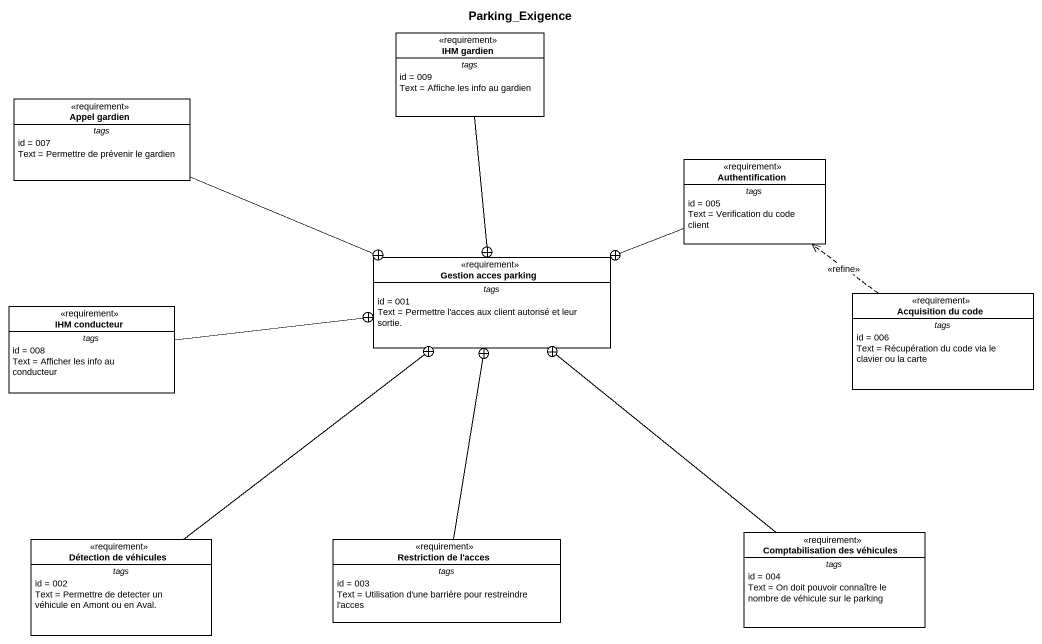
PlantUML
@startuml
title Parking_Exigence
hide circle
hide empty members
class "IHM gardien" as IHM_gardien <<requirement>> #FFFFFF {
  -- tags --
  id = 009
  Text = Affiche les info au gardien
}
class "Appel gardien" as Appel_gardien <<requirement>> #FFFFFF {
  -- tags --
  id = 007
  Text = Permettre de prévenir le gardien
}
class Authentification <<requirement>> #FFFFFF {
  -- tags --
  id = 005
  Text = Verification du code client
}
class "Gestion acces parking" as Gestion_acces_parking <<requirement>> #FFFFFF {
  -- tags --
  id = 001
  Text = Permettre l'acces aux client autorisé et leur sortie.
}
class "IHM conducteur" as IHM_conducteur <<requirement>> #FFFFFF {
  -- tags --
  id = 008
  Text = Afficher les info au conducteur
}
class "Acquisition du code" as Acquisition_du_code <<requirement>> #FFFFFF {
  -- tags --
  id = 006
  Text = Récupération du code via le clavier ou la carte
}
class "Détection de véhicules" as Détection_de_véhicules <<requirement>> #FFFFFF {
  -- tags --
  id = 002
  Text = Permettre de detecter un véhicule en Amont ou en Aval.
}
class "Restriction de l'acces" as Restriction_de_l_acces <<requirement>> #FFFFFF {
  -- tags --
  id = 003
  Text = Utilisation d'une barrière pour restreindre l'acces
}
class "Comptabilisation des véhicules" as Comptabilisation_des <<requirement>> #FFFFFF {
  -- tags --
  id = 004
  Text = On doit pouvoir connaître le nombre de véhicule sur le parking
}
IHM_gardien --+ Gestion_acces_parking
Appel_gardien -right-+ Gestion_acces_parking
Authentification -left-+ Gestion_acces_parking
IHM_conducteur -right-+ Gestion_acces_parking
Acquisition_du_code .up.> Authentification : <<refine>>
Détection_de_véhicules -up-+ Gestion_acces_parking
Restriction_de_l_acces -up-+ Gestion_acces_parking
Comptabilisation_des -up-+ Gestion_acces_parking
@enduml
